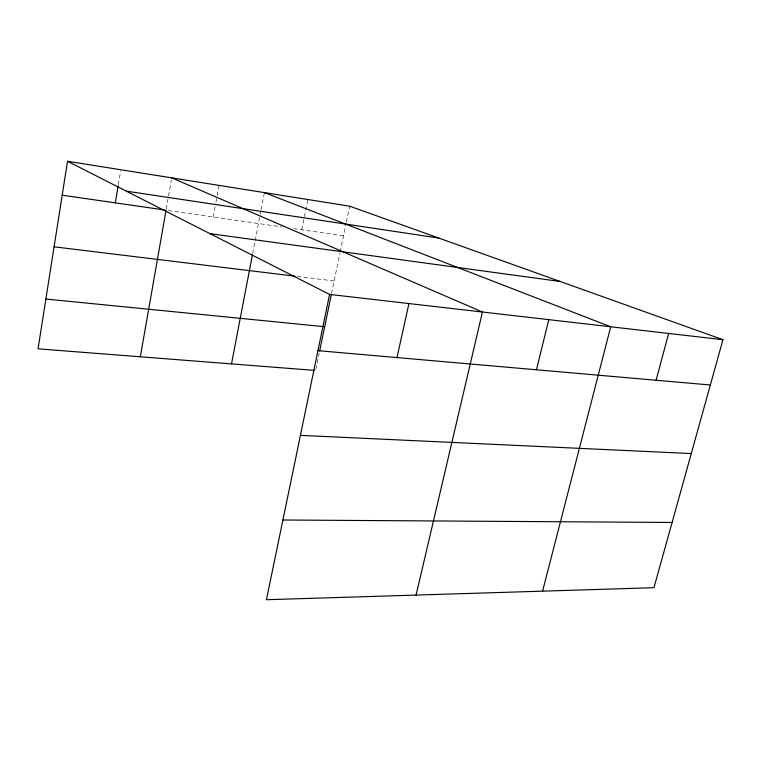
<?xml version="1.0" encoding="UTF-8"?>
<svg xmlns="http://www.w3.org/2000/svg" width="761" height="761" viewBox="0 0 761 761"><rect width="100%" height="100%" fill="white"/><g stroke="black" fill="none" stroke-linecap="round" stroke-linejoin="round"><path stroke-width="0.57" stroke-dasharray="3.81 2.85" d="M118.355 184.6L120.638 170.902M166.269 209.037L171.339 180.176M213.232 216.999L215.097 206.84M215.934 202.321L216.971 196.68M217.18 195.548L219.044 185.389M252.709 253.384L254.916 241.903M255.135 240.752L259.986 215.506M260.205 214.364L260.861 210.93M261.08 209.779L264.381 192.609M301.832 229.784L307.882 199.534M315.844 369.304L319.182 353.199M331.539 293.537L339.91 253.156M340.148 252.005L346.103 223.268M346.341 222.126L349.641 206.174M297.237 276.443L334.146 280.942M168.371 210.521L281.903 226.902M293.622 228.595L343.506 235.796"/><path stroke-width="1.14" d="M67.529 161.275L329.58 294.421L266.417 599.725L653.956 587.701L722.95 339.701L349.641 206.174L67.529 161.275L38.05 348.823L314.426 370.369M115.311 202.864L118.164 185.741M140.328 356.795L166.069 210.188M231.496 363.901L252.49 254.535M319.658 350.897L331.301 294.678M396.985 357.575L408.933 303.553M416.077 595.083L482.445 312.01L171.748 177.865M536.438 369.779L548.795 319.649M542.574 591.154L610.722 326.783L264.381 192.609M656.087 380.253L668.643 333.451M282.911 520.001L672.106 522.455M300.424 435.359L691.273 453.556M317.946 350.659L710.346 384.999M45.879 299.035L324.662 326.726M329.58 294.421L722.95 339.701M54.079 246.811L294.935 276.167M210.017 233.675L560.134 281.465M62.193 195.196L164.918 210.026M126.297 191.135L438.774 238.06"/></g></svg>
